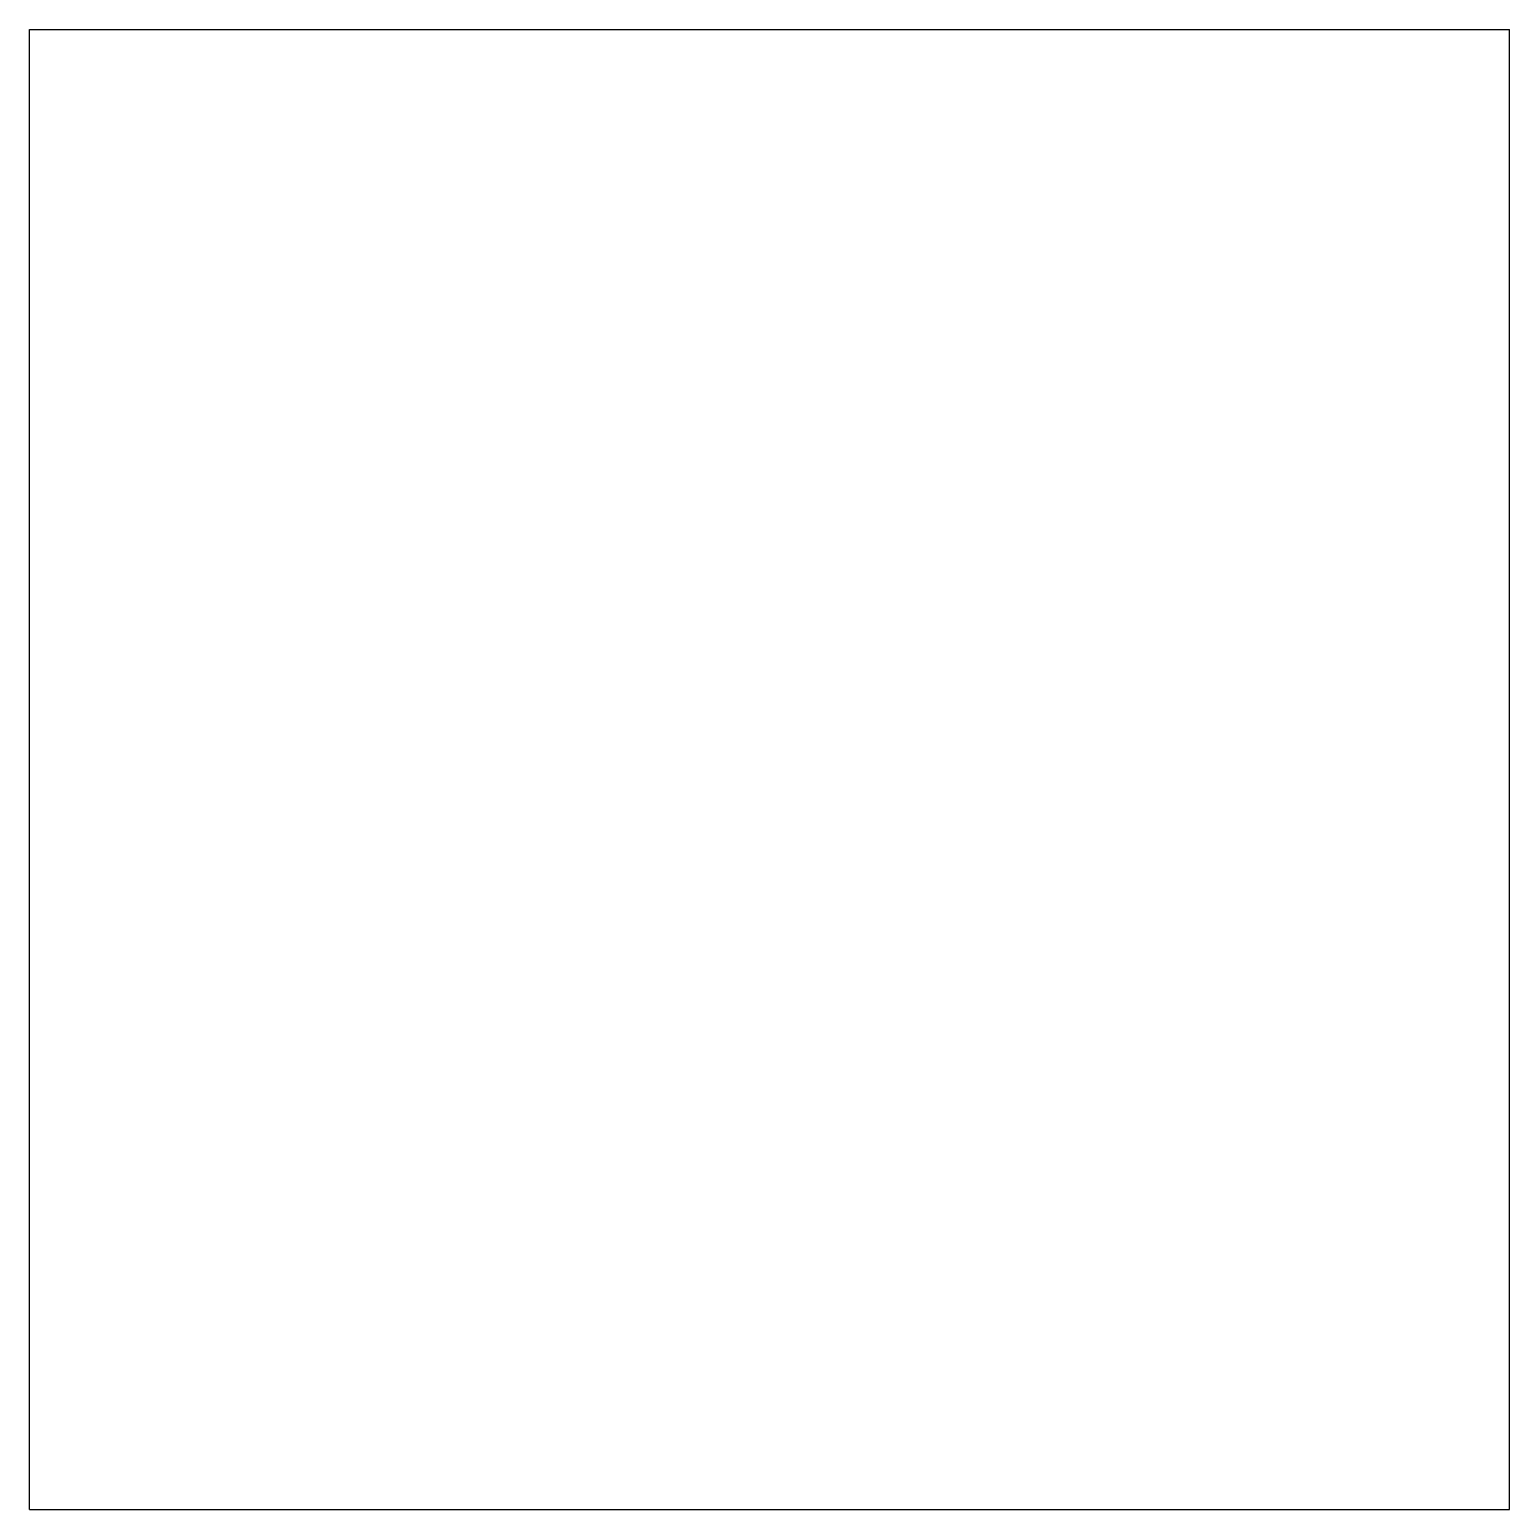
# Model space of a CAD drawing. Header units: millimetres. Extents: x -10 to 10, y -10 to 10.
import ezdxf

# ---------------------------------------------------------------- set-up
doc = ezdxf.new("R2010")
doc.units = ezdxf.units.MM

msp = doc.modelspace()

# ---------------------------------------------------------------- linework, layer by layer
for p, q in [((-10, -10, 10), (-10, 10, 10)), ((-10, 10, -10), (-10, 10, 10)), ((-10, -10, -10), (-10, 10, -10)), ((-10, 10, -10), (10, 10, -10)), ((-10, 10, -10), (-10, 10, 10)), ((-10, 10, 10), (10, 10, 10)), ((-10, -10, -10), (-10, 10, -10)), ((-10, 10, -10), (10, 10, -10)), ((-10, -10, 10), (-10, 10, 10)), ((-10, 10, 10), (10, 10, 10)), ((10, -10, -10), (10, 10, -10)), ((10, 10, -10), (10, 10, 10)), ((10, -10, 10), (10, 10, 10)), ((10, 10, -10), (10, 10, 10)), ((10, -10, -10), (10, 10, -10)), ((10, -10, 10), (10, 10, 10)), ((-10, -10, -10), (-10, -10, 10)), ((-10, -10, -10), (10, -10, -10)), ((-10, -10, 10), (10, -10, 10)), ((-10, -10, -10), (-10, -10, 10)), ((-10, -10, -10), (10, -10, -10)), ((-10, -10, 10), (10, -10, 10)), ((10, -10, -10), (10, -10, 10)), ((10, -10, -10), (10, -10, 10))]:
    msp.add_line(p, q)

doc.saveas('drawing.dxf')
